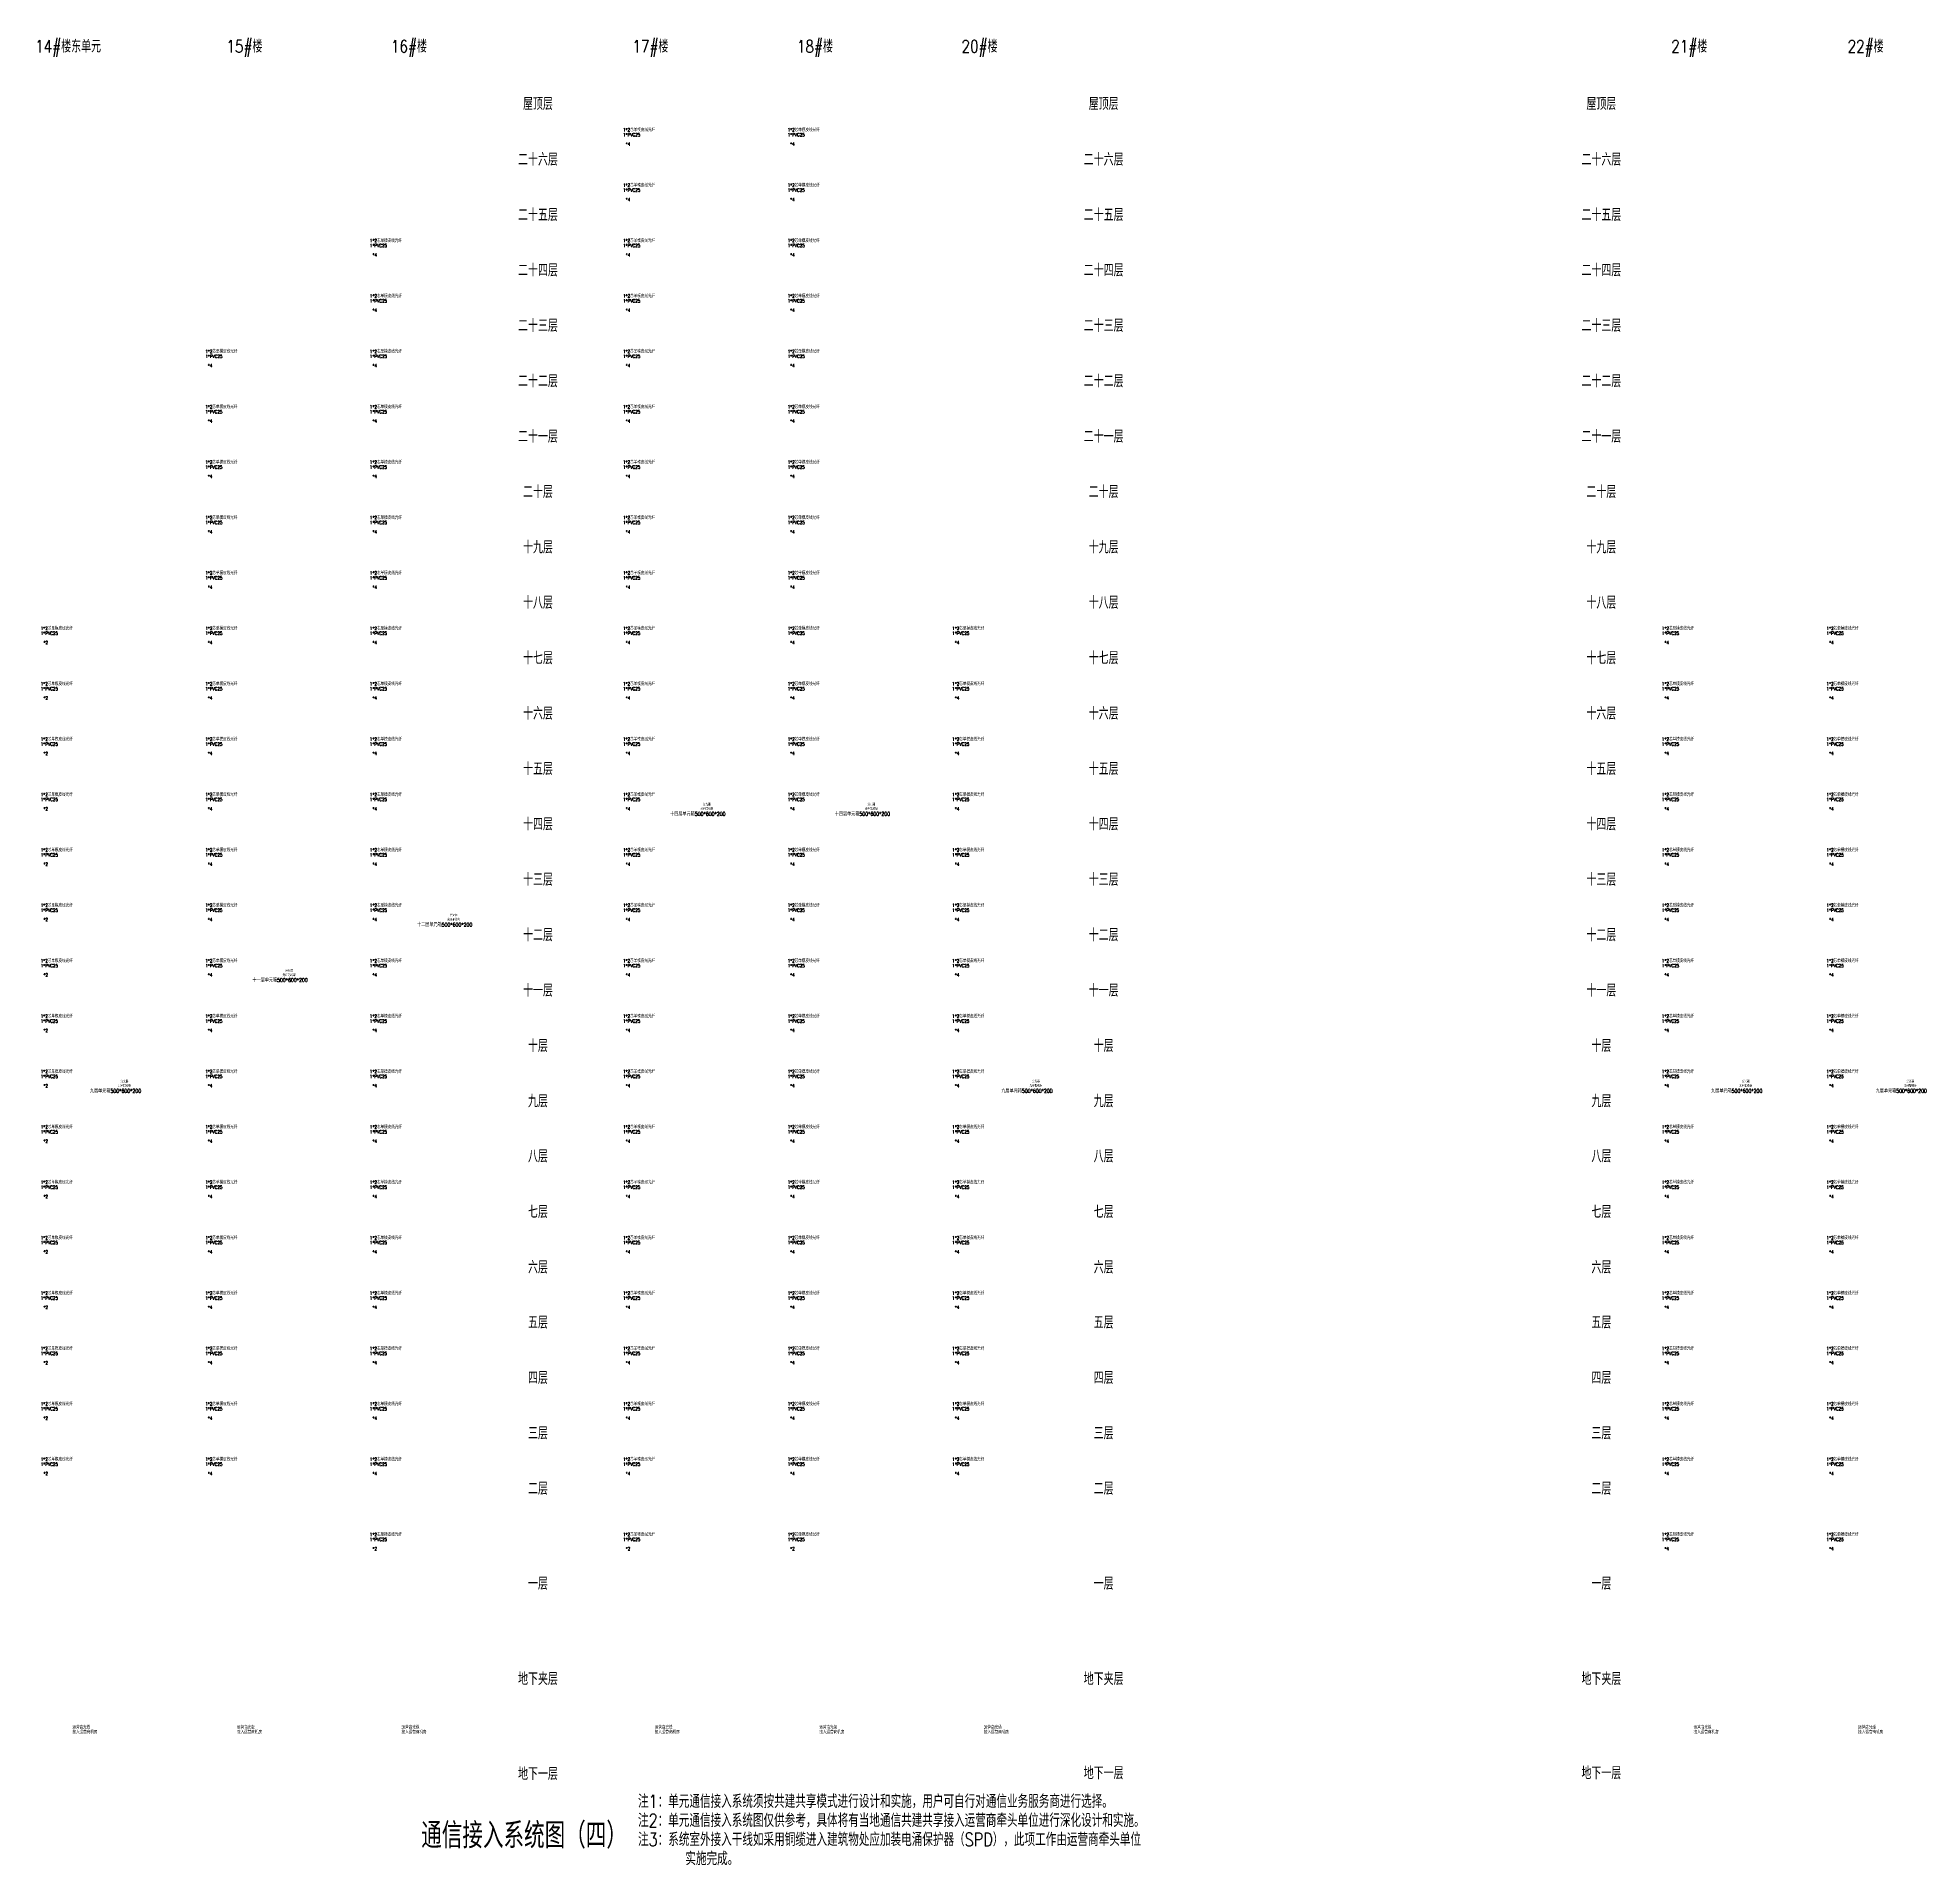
# Model space of a CAD drawing. Extents: x 2114868 to 5528286, y 1846921 to 2016792.
# Drawn here: x 3826326 to 3915651, y 1852955 to 1939561 of the extents above; entities that cross this region are included whole.
import ezdxf
from ezdxf.enums import TextEntityAlignment as Align

# ---------------------------------------------------------------- set-up
doc = ezdxf.new("R2010")
doc.units = 0
doc.header["$LTSCALE"] = 1000
doc.header["$MEASUREMENT"] = 0
for name, color, linetype in [('PUB_TITLE', 4, 'Continuous'), ('T-EQUP-LIST-PLAN', 3, 'Continuous'), ('智能化', 7, 'Continuous')]:
    doc.layers.add(name, color=color, linetype=linetype)
doc.styles.add('_TEL_DIM', font='SIMPLEX', dxfattribs={"width": 0.8, "height": 3.5, "bigfont": 'HZTXT'})
doc.styles.add('HZTXT', font='SIMPLEX.shx', dxfattribs={"width": 0.8, "height": 2500, "bigfont": 'HZTXT.shx'})

msp = doc.modelspace()

# ---------------------------------------------------------------- texts
at = {"layer": 'PUB_TITLE', "style": 'HZTXT', "width": 0.8}
msp.add_text('通信接入系统图（四）', height=1218.8, dxfattribs=at).set_placement((3844503, 1853759))
at = {"layer": 'T-EQUP-LIST-PLAN', "style": '_TEL_DIM', "width": 0.8}
for s, p in [('14#楼东单元', (3827766, 1939111)), ('15#楼', (3836123, 1939111)), ('16#楼', (3843923, 1939111)), ('17#楼', (3855366, 1939111)), ('18#楼', (3863166, 1939111)), ('20#楼', (3870966, 1939111)), ('21#楼', (3904605, 1939111)), ('22#楼', (3912963, 1939111)), ('屋顶层', (3850037, 1936444)), ('屋顶层', (3876849, 1936444)), ('屋顶层', (3900439, 1936444)), ('二十六层', (3850037, 1933819)), ('二十六层', (3876849, 1933819)), ('二十六层', (3900439, 1933819)), ('二十五层', (3850037, 1931194)), ('二十五层', (3876849, 1931194)), ('二十五层', (3900439, 1931194)), ('二十四层', (3850037, 1928569)), ('二十四层', (3876849, 1928569)), ('二十四层', (3900439, 1928569)), ('二十三层', (3850037, 1925944)), ('二十三层', (3876849, 1925944)), ('二十三层', (3900439, 1925944)), ('二十二层', (3850037, 1923319)), ('二十二层', (3876849, 1923319)), ('二十二层', (3900439, 1923319)), ('二十一层', (3850037, 1920694)), ('二十一层', (3876849, 1920694)), ('二十一层', (3900439, 1920694)), ('二十层', (3850037, 1918069)), ('二十层', (3876849, 1918069)), ('二十层', (3900439, 1918069)), ('十九层', (3850037, 1915444)), ('十九层', (3876849, 1915444)), ('十九层', (3900439, 1915444)), ('十八层', (3850037, 1912819)), ('十八层', (3876849, 1912819)), ('十八层', (3900439, 1912819)), ('十七层', (3850037, 1910194)), ('十七层', (3876849, 1910194)), ('十七层', (3900439, 1910194)), ('十六层', (3850037, 1907569)), ('十六层', (3876849, 1907569)), ('十六层', (3900439, 1907569)), ('十五层', (3850037, 1904944)), ('十五层', (3876849, 1904944)), ('十五层', (3900439, 1904944)), ('十四层', (3850037, 1902319)), ('十四层', (3876849, 1902319)), ('十四层', (3900439, 1902319)), ('十三层', (3850037, 1899694)), ('十三层', (3876849, 1899694)), ('十三层', (3900439, 1899694)), ('十二层', (3850037, 1897069)), ('十二层', (3876849, 1897069)), ('十二层', (3900439, 1897069)), ('十一层', (3850037, 1894444)), ('十一层', (3876849, 1894444)), ('十一层', (3900439, 1894444)), ('十层', (3850037, 1891819)), ('十层', (3876849, 1891819)), ('十层', (3900439, 1891819)), ('九层', (3850037, 1889194)), ('九层', (3876849, 1889194)), ('九层', (3900439, 1889194)), ('八层', (3850037, 1886569)), ('八层', (3876849, 1886569)), ('八层', (3900439, 1886569)), ('七层', (3850037, 1883944)), ('七层', (3876849, 1883944)), ('七层', (3900439, 1883944)), ('六层', (3850037, 1881319)), ('六层', (3876849, 1881319)), ('六层', (3900439, 1881319)), ('五层', (3850037, 1878694)), ('五层', (3876849, 1878694)), ('五层', (3900439, 1878694)), ('四层', (3850037, 1876069)), ('四层', (3876849, 1876069)), ('四层', (3900439, 1876069)), ('三层', (3850037, 1873444)), ('三层', (3876849, 1873444)), ('三层', (3900439, 1873444)), ('二层', (3850037, 1870819)), ('二层', (3876849, 1870819)), ('二层', (3900439, 1870819)), ('一层', (3850037, 1866319)), ('一层', (3876849, 1866319)), ('一层', (3900439, 1866319)), ('地下夹层', (3850037, 1861819)), ('地下夹层', (3876849, 1861819)), ('地下夹层', (3900439, 1861819)), ('地下一层', (3850037, 1857319)), ('地下一层', (3876849, 1857357)), ('地下一层', (3900439, 1857357))]:
    msp.add_text(s, height=590, dxfattribs=at).set_placement(p, align=Align.MIDDLE)
at = {"layer": '智能化', "color": 120, "style": '_TEL_DIM', "width": 0.8}
for s, p in [('1*2芯单模皮线光纤', (3854071, 1935118)), ('1*PVC25', (3854071, 1934883)), ('1*2芯单模皮线光纤', (3861871, 1935118)), ('1*PVC25', (3861871, 1934883)), ('1*2芯单模皮线光纤', (3854071, 1932493)), ('1*PVC25', (3854071, 1932258)), ('1*2芯单模皮线光纤', (3861871, 1932493)), ('1*PVC25', (3861871, 1932258)), ('1*2芯单模皮线光纤', (3842071, 1929868)), ('1*PVC25', (3842071, 1929633)), ('1*2芯单模皮线光纤', (3854071, 1929868)), ('1*PVC25', (3854071, 1929633)), ('1*2芯单模皮线光纤', (3861871, 1929868)), ('1*PVC25', (3861871, 1929633)), ('1*2芯单模皮线光纤', (3842071, 1927243)), ('1*PVC25', (3842071, 1927008)), ('1*2芯单模皮线光纤', (3854071, 1927243)), ('1*PVC25', (3854071, 1927008)), ('1*2芯单模皮线光纤', (3861871, 1927243)), ('1*PVC25', (3861871, 1927008)), ('1*2芯单模皮线光纤', (3834271, 1924618)), ('1*PVC25', (3834271, 1924383)), ('1*2芯单模皮线光纤', (3842071, 1924618)), ('1*PVC25', (3842071, 1924383)), ('1*2芯单模皮线光纤', (3854071, 1924618)), ('1*PVC25', (3854071, 1924383)), ('1*2芯单模皮线光纤', (3861871, 1924618)), ('1*PVC25', (3861871, 1924383)), ('1*2芯单模皮线光纤', (3834271, 1921993)), ('1*PVC25', (3834271, 1921758)), ('1*2芯单模皮线光纤', (3842071, 1921993)), ('1*PVC25', (3842071, 1921758)), ('1*2芯单模皮线光纤', (3854071, 1921993)), ('1*PVC25', (3854071, 1921758)), ('1*2芯单模皮线光纤', (3861871, 1921993)), ('1*PVC25', (3861871, 1921758)), ('1*2芯单模皮线光纤', (3834271, 1919368)), ('1*PVC25', (3834271, 1919133)), ('1*2芯单模皮线光纤', (3842071, 1919368)), ('1*PVC25', (3842071, 1919133)), ('1*2芯单模皮线光纤', (3854071, 1919368)), ('1*PVC25', (3854071, 1919133)), ('1*2芯单模皮线光纤', (3861871, 1919368)), ('1*PVC25', (3861871, 1919133)), ('1*2芯单模皮线光纤', (3834271, 1916743)), ('1*2芯单模皮线光纤', (3842071, 1916743)), ('1*2芯单模皮线光纤', (3854071, 1916743)), ('1*2芯单模皮线光纤', (3861871, 1916743)), ('1*PVC25', (3834271, 1916508)), ('1*PVC25', (3842071, 1916508)), ('1*PVC25', (3854071, 1916508)), ('1*PVC25', (3861871, 1916508)), ('1*2芯单模皮线光纤', (3834271, 1914118)), ('1*2芯单模皮线光纤', (3842071, 1914118)), ('1*2芯单模皮线光纤', (3854071, 1914118)), ('1*2芯单模皮线光纤', (3861871, 1914118)), ('1*PVC25', (3834271, 1913883)), ('1*PVC25', (3842071, 1913883)), ('1*PVC25', (3854071, 1913883)), ('1*PVC25', (3861871, 1913883)), ('1*2芯单模皮线光纤', (3826471, 1911493)), ('1*2芯单模皮线光纤', (3834271, 1911493)), ('1*2芯单模皮线光纤', (3842071, 1911493)), ('1*2芯单模皮线光纤', (3854071, 1911493)), ('1*2芯单模皮线光纤', (3861871, 1911493)), ('1*2芯单模皮线光纤', (3869671, 1911493)), ('1*2芯单模皮线光纤', (3903310, 1911493)), ('1*2芯单模皮线光纤', (3911110, 1911493)), ('1*PVC25', (3826471, 1911258)), ('1*PVC25', (3834271, 1911258)), ('1*PVC25', (3842071, 1911258)), ('1*PVC25', (3854071, 1911258)), ('1*PVC25', (3861871, 1911258)), ('1*PVC25', (3869671, 1911258)), ('1*PVC25', (3903310, 1911258)), ('1*PVC25', (3911110, 1911258)), ('1*2芯单模皮线光纤', (3826471, 1908868)), ('1*2芯单模皮线光纤', (3834271, 1908868)), ('1*2芯单模皮线光纤', (3842071, 1908868)), ('1*2芯单模皮线光纤', (3854071, 1908868)), ('1*2芯单模皮线光纤', (3861871, 1908868)), ('1*2芯单模皮线光纤', (3869671, 1908868)), ('1*2芯单模皮线光纤', (3903310, 1908868)), ('1*2芯单模皮线光纤', (3911110, 1908868)), ('1*PVC25', (3826471, 1908633)), ('1*PVC25', (3834271, 1908633)), ('1*PVC25', (3842071, 1908633)), ('1*PVC25', (3854071, 1908633)), ('1*PVC25', (3861871, 1908633)), ('1*PVC25', (3869671, 1908633)), ('1*PVC25', (3903310, 1908633)), ('1*PVC25', (3911110, 1908633)), ('1*2芯单模皮线光纤', (3826471, 1906243)), ('1*2芯单模皮线光纤', (3834271, 1906243)), ('1*2芯单模皮线光纤', (3842071, 1906243)), ('1*2芯单模皮线光纤', (3854071, 1906243)), ('1*2芯单模皮线光纤', (3861871, 1906243)), ('1*2芯单模皮线光纤', (3869671, 1906243)), ('1*2芯单模皮线光纤', (3903310, 1906243)), ('1*2芯单模皮线光纤', (3911110, 1906243)), ('1*PVC25', (3826471, 1906008)), ('1*PVC25', (3834271, 1906008)), ('1*PVC25', (3842071, 1906008)), ('1*PVC25', (3854071, 1906008)), ('1*PVC25', (3861871, 1906008)), ('1*PVC25', (3869671, 1906008)), ('1*PVC25', (3903310, 1906008)), ('1*PVC25', (3911110, 1906008)), ('1*2芯单模皮线光纤', (3826471, 1903618)), ('1*PVC25', (3826471, 1903383)), ('1*2芯单模皮线光纤', (3834271, 1903618)), ('1*PVC25', (3834271, 1903383)), ('1*2芯单模皮线光纤', (3842071, 1903618)), ('1*PVC25', (3842071, 1903383)), ('1*2芯单模皮线光纤', (3854071, 1903618)), ('1*PVC25', (3854071, 1903383)), ('1*2芯单模皮线光纤', (3861871, 1903618)), ('1*PVC25', (3861871, 1903383)), ('1*2芯单模皮线光纤', (3869671, 1903618)), ('1*PVC25', (3869671, 1903383)), ('1*2芯单模皮线光纤', (3903310, 1903618)), ('1*PVC25', (3903310, 1903383)), ('1*2芯单模皮线光纤', (3911110, 1903618)), ('1*PVC25', (3911110, 1903383)), ('1*2芯单模皮线光纤', (3826471, 1900993)), ('1*PVC25', (3826471, 1900758)), ('1*2芯单模皮线光纤', (3834271, 1900993)), ('1*PVC25', (3834271, 1900758)), ('1*2芯单模皮线光纤', (3842071, 1900993)), ('1*PVC25', (3842071, 1900758)), ('1*2芯单模皮线光纤', (3854071, 1900993)), ('1*PVC25', (3854071, 1900758)), ('1*2芯单模皮线光纤', (3861871, 1900993)), ('1*PVC25', (3861871, 1900758)), ('1*2芯单模皮线光纤', (3869671, 1900993)), ('1*PVC25', (3869671, 1900758)), ('1*2芯单模皮线光纤', (3903310, 1900993)), ('1*PVC25', (3903310, 1900758)), ('1*2芯单模皮线光纤', (3911110, 1900993)), ('1*PVC25', (3911110, 1900758)), ('1*2芯单模皮线光纤', (3826471, 1898368)), ('1*PVC25', (3826471, 1898133)), ('1*2芯单模皮线光纤', (3834271, 1898368)), ('1*PVC25', (3834271, 1898133)), ('1*2芯单模皮线光纤', (3842071, 1898368)), ('1*PVC25', (3842071, 1898133)), ('1*2芯单模皮线光纤', (3854071, 1898368)), ('1*PVC25', (3854071, 1898133)), ('1*2芯单模皮线光纤', (3861871, 1898368)), ('1*PVC25', (3861871, 1898133)), ('1*2芯单模皮线光纤', (3869671, 1898368)), ('1*PVC25', (3869671, 1898133)), ('1*2芯单模皮线光纤', (3903310, 1898368)), ('1*PVC25', (3903310, 1898133)), ('1*2芯单模皮线光纤', (3911110, 1898368)), ('1*PVC25', (3911110, 1898133)), ('1*2芯单模皮线光纤', (3826471, 1895743)), ('1*PVC25', (3826471, 1895508)), ('1*2芯单模皮线光纤', (3834271, 1895743)), ('1*PVC25', (3834271, 1895508)), ('1*2芯单模皮线光纤', (3842071, 1895743)), ('1*PVC25', (3842071, 1895508)), ('1*2芯单模皮线光纤', (3854071, 1895743)), ('1*PVC25', (3854071, 1895508)), ('1*2芯单模皮线光纤', (3861871, 1895743)), ('1*PVC25', (3861871, 1895508)), ('1*2芯单模皮线光纤', (3869671, 1895743)), ('1*PVC25', (3869671, 1895508)), ('1*2芯单模皮线光纤', (3903310, 1895743)), ('1*PVC25', (3903310, 1895508)), ('1*2芯单模皮线光纤', (3911110, 1895743)), ('1*PVC25', (3911110, 1895508)), ('1*2芯单模皮线光纤', (3826471, 1893118)), ('1*PVC25', (3826471, 1892883)), ('1*2芯单模皮线光纤', (3834271, 1893118)), ('1*PVC25', (3834271, 1892883)), ('1*2芯单模皮线光纤', (3842071, 1893118)), ('1*PVC25', (3842071, 1892883)), ('1*2芯单模皮线光纤', (3854071, 1893118)), ('1*PVC25', (3854071, 1892883)), ('1*2芯单模皮线光纤', (3861871, 1893118)), ('1*PVC25', (3861871, 1892883)), ('1*2芯单模皮线光纤', (3869671, 1893118)), ('1*PVC25', (3869671, 1892883)), ('1*2芯单模皮线光纤', (3903310, 1893118)), ('1*PVC25', (3903310, 1892883)), ('1*2芯单模皮线光纤', (3911110, 1893118)), ('1*PVC25', (3911110, 1892883)), ('1*2芯单模皮线光纤', (3826471, 1890493)), ('1*PVC25', (3826471, 1890258)), ('1*2芯单模皮线光纤', (3834271, 1890493)), ('1*PVC25', (3834271, 1890258)), ('1*2芯单模皮线光纤', (3842071, 1890493)), ('1*PVC25', (3842071, 1890258)), ('1*2芯单模皮线光纤', (3854071, 1890493)), ('1*PVC25', (3854071, 1890258)), ('1*2芯单模皮线光纤', (3861871, 1890493)), ('1*PVC25', (3861871, 1890258)), ('1*2芯单模皮线光纤', (3869671, 1890493)), ('1*PVC25', (3869671, 1890258)), ('1*2芯单模皮线光纤', (3903310, 1890493)), ('1*PVC25', (3903310, 1890258)), ('1*2芯单模皮线光纤', (3911110, 1890493)), ('1*PVC25', (3911110, 1890258)), ('1*2芯单模皮线光纤', (3826471, 1887868)), ('1*PVC25', (3826471, 1887633)), ('1*2芯单模皮线光纤', (3834271, 1887868)), ('1*PVC25', (3834271, 1887633)), ('1*2芯单模皮线光纤', (3842071, 1887868)), ('1*PVC25', (3842071, 1887633)), ('1*2芯单模皮线光纤', (3854071, 1887868)), ('1*PVC25', (3854071, 1887633)), ('1*2芯单模皮线光纤', (3861871, 1887868)), ('1*PVC25', (3861871, 1887633)), ('1*2芯单模皮线光纤', (3869671, 1887868)), ('1*PVC25', (3869671, 1887633)), ('1*2芯单模皮线光纤', (3903310, 1887868)), ('1*PVC25', (3903310, 1887633)), ('1*2芯单模皮线光纤', (3911110, 1887868)), ('1*PVC25', (3911110, 1887633)), ('1*2芯单模皮线光纤', (3826471, 1885243)), ('1*PVC25', (3826471, 1885008)), ('1*2芯单模皮线光纤', (3834271, 1885243)), ('1*PVC25', (3834271, 1885008)), ('1*2芯单模皮线光纤', (3842071, 1885243)), ('1*PVC25', (3842071, 1885008)), ('1*2芯单模皮线光纤', (3854071, 1885243)), ('1*PVC25', (3854071, 1885008)), ('1*2芯单模皮线光纤', (3861871, 1885243)), ('1*PVC25', (3861871, 1885008)), ('1*2芯单模皮线光纤', (3869671, 1885243)), ('1*PVC25', (3869671, 1885008)), ('1*2芯单模皮线光纤', (3903310, 1885243)), ('1*PVC25', (3903310, 1885008)), ('1*2芯单模皮线光纤', (3911110, 1885243)), ('1*PVC25', (3911110, 1885008)), ('1*2芯单模皮线光纤', (3826471, 1882618)), ('1*PVC25', (3826471, 1882383)), ('1*2芯单模皮线光纤', (3834271, 1882618)), ('1*PVC25', (3834271, 1882383)), ('1*2芯单模皮线光纤', (3842071, 1882618)), ('1*PVC25', (3842071, 1882383)), ('1*2芯单模皮线光纤', (3854071, 1882618)), ('1*PVC25', (3854071, 1882383)), ('1*2芯单模皮线光纤', (3861871, 1882618)), ('1*PVC25', (3861871, 1882383)), ('1*2芯单模皮线光纤', (3869671, 1882618)), ('1*PVC25', (3869671, 1882383)), ('1*2芯单模皮线光纤', (3903310, 1882618)), ('1*PVC25', (3903310, 1882383)), ('1*2芯单模皮线光纤', (3911110, 1882618)), ('1*PVC25', (3911110, 1882383)), ('1*2芯单模皮线光纤', (3826471, 1879993)), ('1*PVC25', (3826471, 1879758)), ('1*2芯单模皮线光纤', (3834271, 1879993)), ('1*PVC25', (3834271, 1879758)), ('1*2芯单模皮线光纤', (3842071, 1879993)), ('1*PVC25', (3842071, 1879758)), ('1*2芯单模皮线光纤', (3854071, 1879993)), ('1*PVC25', (3854071, 1879758)), ('1*2芯单模皮线光纤', (3861871, 1879993)), ('1*PVC25', (3861871, 1879758)), ('1*2芯单模皮线光纤', (3869671, 1879993)), ('1*PVC25', (3869671, 1879758)), ('1*2芯单模皮线光纤', (3903310, 1879993)), ('1*PVC25', (3903310, 1879758)), ('1*2芯单模皮线光纤', (3911110, 1879993)), ('1*PVC25', (3911110, 1879758)), ('1*2芯单模皮线光纤', (3826471, 1877368)), ('1*PVC25', (3826471, 1877133)), ('1*2芯单模皮线光纤', (3834271, 1877368)), ('1*PVC25', (3834271, 1877133)), ('1*2芯单模皮线光纤', (3842071, 1877368)), ('1*PVC25', (3842071, 1877133)), ('1*2芯单模皮线光纤', (3854071, 1877368)), ('1*PVC25', (3854071, 1877133)), ('1*2芯单模皮线光纤', (3861871, 1877368)), ('1*PVC25', (3861871, 1877133)), ('1*2芯单模皮线光纤', (3869671, 1877368)), ('1*PVC25', (3869671, 1877133)), ('1*2芯单模皮线光纤', (3903310, 1877368)), ('1*PVC25', (3903310, 1877133)), ('1*2芯单模皮线光纤', (3911110, 1877368)), ('1*PVC25', (3911110, 1877133)), ('1*2芯单模皮线光纤', (3826471, 1874743)), ('1*PVC25', (3826471, 1874508)), ('1*2芯单模皮线光纤', (3834271, 1874743)), ('1*PVC25', (3834271, 1874508)), ('1*2芯单模皮线光纤', (3842071, 1874743)), ('1*PVC25', (3842071, 1874508)), ('1*2芯单模皮线光纤', (3854071, 1874743)), ('1*PVC25', (3854071, 1874508)), ('1*2芯单模皮线光纤', (3861871, 1874743)), ('1*PVC25', (3861871, 1874508)), ('1*2芯单模皮线光纤', (3869671, 1874743)), ('1*PVC25', (3869671, 1874508)), ('1*2芯单模皮线光纤', (3903310, 1874743)), ('1*PVC25', (3903310, 1874508)), ('1*2芯单模皮线光纤', (3911110, 1874743)), ('1*PVC25', (3911110, 1874508)), ('1*2芯单模皮线光纤', (3826471, 1872118)), ('1*2芯单模皮线光纤', (3834271, 1872118)), ('1*2芯单模皮线光纤', (3842071, 1872118)), ('1*2芯单模皮线光纤', (3854071, 1872118)), ('1*2芯单模皮线光纤', (3861871, 1872118)), ('1*2芯单模皮线光纤', (3869671, 1872118)), ('1*2芯单模皮线光纤', (3903310, 1872118)), ('1*2芯单模皮线光纤', (3911110, 1872118)), ('1*PVC25', (3826471, 1871883)), ('1*PVC25', (3834271, 1871883)), ('1*PVC25', (3842071, 1871883)), ('1*PVC25', (3854071, 1871883)), ('1*PVC25', (3861871, 1871883)), ('1*PVC25', (3869671, 1871883)), ('1*PVC25', (3903310, 1871883)), ('1*PVC25', (3911110, 1871883)), ('1*2芯单模皮线光纤', (3842071, 1868555)), ('1*2芯单模皮线光纤', (3854071, 1868555)), ('1*2芯单模皮线光纤', (3861871, 1868555)), ('1*2芯单模皮线光纤', (3903310, 1868555)), ('1*2芯单模皮线光纤', (3911110, 1868555)), ('1*PVC25', (3842071, 1868320)), ('1*PVC25', (3854071, 1868320)), ('1*PVC25', (3861871, 1868320)), ('1*PVC25', (3903310, 1868320)), ('1*PVC25', (3911110, 1868320)), ('接入运营商机房', (3827972, 1859192)), ('运营商光缆', (3827972, 1859418)), ('接入运营商机房', (3835772, 1859192)), ('运营商光缆', (3835772, 1859418)), ('接入运营商机房', (3843572, 1859192)), ('运营商光缆', (3843572, 1859418)), ('接入运营商机房', (3855572, 1859192)), ('运营商光缆', (3855572, 1859418)), ('接入运营商机房', (3863372, 1859192)), ('运营商光缆', (3863372, 1859418)), ('接入运营商机房', (3871172, 1859192)), ('运营商光缆', (3871172, 1859418)), ('接入运营商机房', (3904812, 1859192)), ('运营商光缆', (3904812, 1859418)), ('接入运营商机房', (3912612, 1859192)), ('运营商光缆', (3912612, 1859418))]:
    msp.add_text(s, height=156.8, dxfattribs=at).set_placement(p)
at = {"layer": '智能化', "color": 3, "style": '_TEL_DIM', "width": 0.8}
for s, p in [('*4', (3854195, 1934442)), ('*4', (3861995, 1934442)), ('*4', (3854195, 1931817)), ('*4', (3861995, 1931817)), ('*4', (3842195, 1929192)), ('*4', (3854195, 1929192)), ('*4', (3861995, 1929192)), ('*4', (3842195, 1926567)), ('*4', (3854195, 1926567)), ('*4', (3861995, 1926567)), ('*4', (3834395, 1923942)), ('*4', (3842195, 1923942)), ('*4', (3854195, 1923942)), ('*4', (3861995, 1923942)), ('*4', (3834395, 1921317)), ('*4', (3842195, 1921317)), ('*4', (3854195, 1921317)), ('*4', (3861995, 1921317)), ('*4', (3834395, 1918692)), ('*4', (3842195, 1918692)), ('*4', (3854195, 1918692)), ('*4', (3861995, 1918692)), ('*4', (3834395, 1916067)), ('*4', (3842195, 1916067)), ('*4', (3854195, 1916067)), ('*4', (3861995, 1916067)), ('*4', (3834395, 1913442)), ('*4', (3842195, 1913442)), ('*4', (3854195, 1913442)), ('*4', (3861995, 1913442)), ('*2', (3826595, 1910817)), ('*4', (3834395, 1910817)), ('*4', (3842195, 1910817)), ('*4', (3854195, 1910817)), ('*4', (3861995, 1910817)), ('*4', (3869795, 1910817)), ('*4', (3903434, 1910817)), ('*4', (3911234, 1910817)), ('*2', (3826595, 1908192)), ('*4', (3834395, 1908192)), ('*4', (3842195, 1908192)), ('*4', (3854195, 1908192)), ('*4', (3861995, 1908192)), ('*4', (3869795, 1908192)), ('*4', (3903434, 1908192)), ('*4', (3911234, 1908192)), ('*2', (3826595, 1905567)), ('*4', (3834395, 1905567)), ('*4', (3842195, 1905567)), ('*4', (3854195, 1905567)), ('*4', (3861995, 1905567)), ('*4', (3869795, 1905567)), ('*4', (3903434, 1905567)), ('*4', (3911234, 1905567)), ('*2', (3826595, 1902942)), ('*4', (3834395, 1902942)), ('*4', (3842195, 1902942)), ('*4', (3854195, 1902942)), ('*4', (3861995, 1902942)), ('*4', (3869795, 1902942)), ('*4', (3903434, 1902942)), ('*4', (3911234, 1902942)), ('*2', (3826595, 1900317)), ('*4', (3834395, 1900317)), ('*4', (3842195, 1900317)), ('*4', (3854195, 1900317)), ('*4', (3861995, 1900317)), ('*4', (3869795, 1900317)), ('*4', (3903434, 1900317)), ('*4', (3911234, 1900317)), ('*2', (3826595, 1897692)), ('*4', (3834395, 1897692)), ('*4', (3842195, 1897692)), ('*4', (3854195, 1897692)), ('*4', (3861995, 1897692)), ('*4', (3869795, 1897692)), ('*4', (3903434, 1897692)), ('*4', (3911234, 1897692)), ('*2', (3826595, 1895067)), ('*4', (3834395, 1895067)), ('*4', (3842195, 1895067)), ('*4', (3854195, 1895067)), ('*4', (3861995, 1895067)), ('*4', (3869795, 1895067)), ('*4', (3903434, 1895067)), ('*4', (3911234, 1895067)), ('*2', (3826595, 1892442)), ('*4', (3834395, 1892442)), ('*4', (3842195, 1892442)), ('*4', (3854195, 1892442)), ('*4', (3861995, 1892442)), ('*4', (3869795, 1892442)), ('*4', (3903434, 1892442)), ('*4', (3911234, 1892442)), ('*2', (3826595, 1889817)), ('*4', (3834395, 1889817)), ('*4', (3842195, 1889817)), ('*4', (3854195, 1889817)), ('*4', (3861995, 1889817)), ('*4', (3869795, 1889817)), ('*4', (3903434, 1889817)), ('*4', (3911234, 1889817)), ('*2', (3826595, 1887192)), ('*4', (3834395, 1887192)), ('*4', (3842195, 1887192)), ('*4', (3854195, 1887192)), ('*4', (3861995, 1887192)), ('*4', (3869795, 1887192)), ('*4', (3903434, 1887192)), ('*4', (3911234, 1887192)), ('*2', (3826595, 1884567)), ('*4', (3834395, 1884567)), ('*4', (3842195, 1884567)), ('*4', (3854195, 1884567)), ('*4', (3861995, 1884567)), ('*4', (3869795, 1884567)), ('*4', (3903434, 1884567)), ('*4', (3911234, 1884567)), ('*2', (3826595, 1881942)), ('*4', (3834395, 1881942)), ('*4', (3842195, 1881942)), ('*4', (3854195, 1881942)), ('*4', (3861995, 1881942)), ('*4', (3869795, 1881942)), ('*4', (3903434, 1881942)), ('*4', (3911234, 1881942)), ('*2', (3826595, 1879317)), ('*4', (3834395, 1879317)), ('*4', (3842195, 1879317)), ('*4', (3854195, 1879317)), ('*4', (3861995, 1879317)), ('*4', (3869795, 1879317)), ('*4', (3903434, 1879317)), ('*4', (3911234, 1879317)), ('*2', (3826595, 1876692)), ('*4', (3834395, 1876692)), ('*4', (3842195, 1876692)), ('*4', (3854195, 1876692)), ('*4', (3861995, 1876692)), ('*4', (3869795, 1876692)), ('*4', (3903434, 1876692)), ('*4', (3911234, 1876692)), ('*2', (3826595, 1874067)), ('*4', (3834395, 1874067)), ('*4', (3842195, 1874067)), ('*4', (3854195, 1874067)), ('*4', (3861995, 1874067)), ('*4', (3869795, 1874067)), ('*4', (3903434, 1874067)), ('*4', (3911234, 1874067)), ('*2', (3826595, 1871442)), ('*4', (3834395, 1871442)), ('*4', (3842195, 1871442)), ('*4', (3854195, 1871442)), ('*4', (3861995, 1871442)), ('*4', (3869795, 1871442)), ('*4', (3903434, 1871442)), ('*4', (3911234, 1871442)), ('*2', (3842195, 1867879)), ('*2', (3854195, 1867879)), ('*2', (3861995, 1867879)), ('*4', (3903434, 1867879)), ('*4', (3911234, 1867879))]:
    msp.add_text(s, height=156.8, dxfattribs=at).set_placement(p)
at = {"layer": '智能化', "color": 2, "linetype": 'ByBlock', "style": '_TEL_DIM', "width": 0.8}
for s, height, p in [('十四层单元箱500*600*200', 180, (3857616, 1902779)), ('光纤配线架', 112.5, (3858039, 1903018)), ('分光器', 112.5, (3858039, 1903225)), ('十四层单元箱500*600*200', 180, (3865416, 1902779)), ('光纤配线架', 112.5, (3865839, 1903018)), ('分光器', 112.5, (3865839, 1903225)), ('十二层单元箱500*600*200', 180, (3845616, 1897529)), ('光纤配线架', 112.5, (3846039, 1897768)), ('分光器', 112.5, (3846039, 1897975)), ('十一层单元箱500*600*200', 180, (3837816, 1894904)), ('光纤配线架', 112.5, (3838239, 1895143)), ('分光器', 112.5, (3838239, 1895350)), ('分光器', 112.5, (3830439, 1890100)), ('分光器', 112.5, (3873639, 1890100)), ('分光器', 112.5, (3907279, 1890100)), ('分光器', 112.5, (3915079, 1890100)), ('九层单元箱500*600*200', 180, (3830016, 1889654)), ('光纤配线架', 112.5, (3830439, 1889893)), ('九层单元箱500*600*200', 180, (3873216, 1889654)), ('光纤配线架', 112.5, (3873639, 1889893)), ('九层单元箱500*600*200', 180, (3906855, 1889654)), ('光纤配线架', 112.5, (3907279, 1889893)), ('九层单元箱500*600*200', 180, (3914655, 1889654)), ('光纤配线架', 112.5, (3915079, 1889893))]:
    msp.add_text(s, height=height, dxfattribs=at).set_placement(p, align=Align.MIDDLE_CENTER)
at = {"layer": '智能化', "style": '_TEL_DIM', "width": 0.8}
for s, p in [('注1：单元通信接入系统须按共建共享模式进行设计和实施，用户可自行对通信业务服务商进行选择。', (3854779, 1855672)), ('注2：单元通信接入系统图仅供参考，具体将有当地通信共建共享接入运营商牵头单位进行深化设计和实施。', (3854779, 1854768)), ('注3：系统室外接入干线如采用铜缆进入建筑物处应加装电涌保护器（SPD），此项工作由运营商牵头单位', (3854779, 1853864)), ('      实施完成。', (3854779, 1852960))]:
    msp.add_text(s, height=627.18, dxfattribs=at).set_placement(p)

doc.saveas('drawing.dxf')
